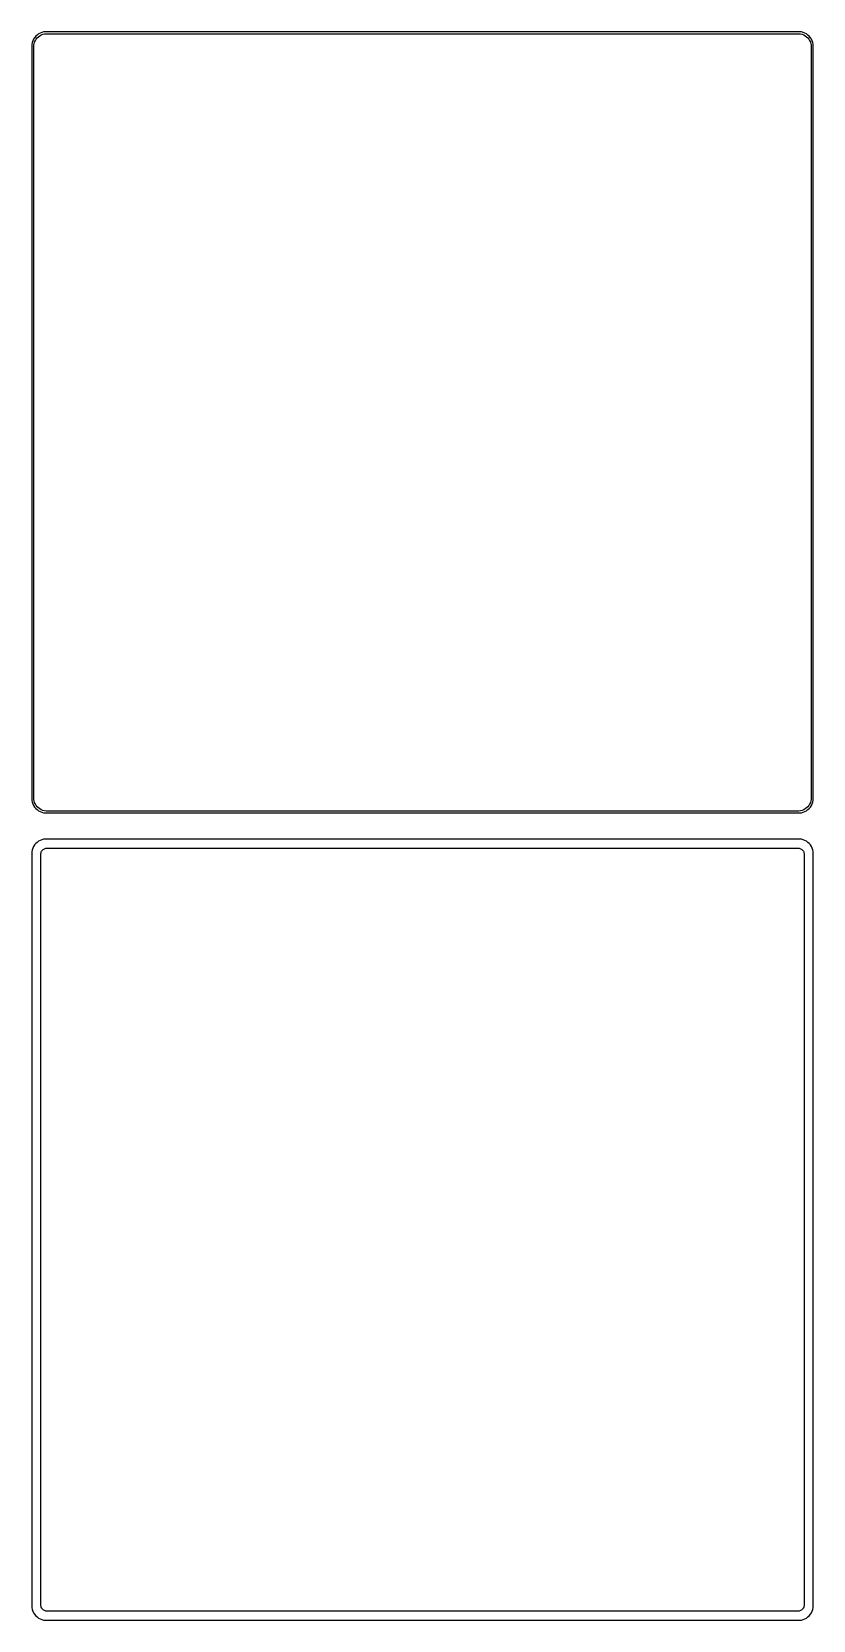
# Model space of a CAD drawing. Header units: metres. Extents: x -135 to 135, y 423 to 972.
import ezdxf

# ---------------------------------------------------------------- set-up
doc = ezdxf.new("R2010")
doc.units = ezdxf.units.M

msp = doc.modelspace()

# ---------------------------------------------------------------- linework, layer by layer
for p, q in [((-131.545, 971.755), (-132.129, 971.524)), ((-130.937, 971.911), (-131.545, 971.755)), ((-130.314, 971.99), (-130.937, 971.911)), ((130.314, 971.99), (-130.314, 971.99)), ((130.937, 971.911), (130.314, 971.99)), ((131.545, 971.755), (130.937, 971.911)), ((132.129, 971.524), (131.545, 971.755)), ((-134.961, 967.627), (-135, 967)), ((-135, 967), (-135, 707)), ((-134.843, 968.243), (-134.961, 967.627)), ((-134.649, 968.841), (-134.843, 968.243)), ((-134.382, 969.409), (-134.649, 968.841)), ((-134.045, 969.939), (-134.382, 969.409)), ((-134.328, 966.75), (-134.292, 967.324)), ((-134.328, 707.25), (-134.328, 966.75)), ((-134.292, 967.324), (-134.185, 967.889)), ((-134.185, 967.889), (-134.007, 968.435)), ((-133.645, 970.423), (-134.045, 969.939)), ((-134.007, 968.435), (-133.762, 968.956)), ((-133.762, 968.956), (-133.454, 969.441)), ((-133.187, 970.853), (-133.645, 970.423)), ((-133.454, 969.441), (-133.088, 969.884)), ((-132.679, 971.222), (-133.187, 970.853)), ((-133.088, 969.884), (-132.668, 970.278)), ((-132.129, 971.524), (-132.679, 971.222)), ((-132.668, 970.278), (-132.203, 970.616)), ((-132.203, 970.616), (-131.699, 970.893)), ((-131.699, 970.893), (-131.165, 971.104)), ((-131.165, 971.104), (-130.608, 971.247)), ((-130.608, 971.247), (-130.037, 971.319)), ((-130.037, 971.319), (130.037, 971.319)), ((130.037, 971.319), (130.608, 971.247)), ((130.608, 971.247), (131.165, 971.104)), ((131.165, 971.104), (131.699, 970.893)), ((131.699, 970.893), (132.203, 970.616)), ((132.679, 971.222), (132.129, 971.524)), ((132.203, 970.616), (132.668, 970.278)), ((132.668, 970.278), (133.088, 969.884)), ((133.187, 970.853), (132.679, 971.222)), ((133.088, 969.884), (133.454, 969.441)), ((133.645, 970.423), (133.187, 970.853)), ((133.454, 969.441), (133.762, 968.956)), ((134.045, 969.939), (133.645, 970.423)), ((133.762, 968.956), (134.007, 968.435)), ((134.007, 968.435), (134.185, 967.889)), ((134.382, 969.409), (134.045, 969.939)), ((134.185, 967.889), (134.292, 967.324)), ((134.292, 967.324), (134.328, 966.75)), ((134.328, 966.75), (134.328, 707.25)), ((134.649, 968.841), (134.382, 969.409)), ((134.843, 968.243), (134.649, 968.841)), ((134.961, 967.627), (134.843, 968.243)), ((135, 967), (134.961, 967.627)), ((135, 707), (135, 967)), ((-135, 707), (-134.961, 706.373)), ((-134.961, 706.373), (-134.843, 705.757)), ((-134.843, 705.757), (-134.649, 705.159)), ((-134.649, 705.159), (-134.382, 704.591)), ((-134.382, 704.591), (-134.045, 704.061)), ((-134.292, 706.676), (-134.328, 707.25)), ((-134.185, 706.111), (-134.292, 706.676)), ((-134.007, 705.565), (-134.185, 706.111)), ((-134.045, 704.061), (-133.645, 703.577)), ((-133.762, 705.044), (-134.007, 705.565)), ((-133.454, 704.559), (-133.762, 705.044)), ((-133.645, 703.577), (-133.187, 703.147)), ((-133.088, 704.116), (-133.454, 704.559)), ((-133.187, 703.147), (-132.679, 702.778)), ((-132.668, 703.722), (-133.088, 704.116)), ((-132.679, 702.778), (-132.129, 702.476)), ((-132.203, 703.384), (-132.668, 703.722)), ((-131.699, 703.107), (-132.203, 703.384)), ((-131.165, 702.896), (-131.699, 703.107)), ((-130.608, 702.753), (-131.165, 702.896)), ((-130.037, 702.681), (-130.608, 702.753)), ((130.608, 702.753), (130.037, 702.681)), ((131.165, 702.896), (130.608, 702.753)), ((131.699, 703.107), (131.165, 702.896)), ((132.203, 703.384), (131.699, 703.107)), ((132.129, 702.476), (132.679, 702.778)), ((132.668, 703.722), (132.203, 703.384)), ((133.088, 704.116), (132.668, 703.722)), ((132.679, 702.778), (133.187, 703.147)), ((133.454, 704.559), (133.088, 704.116)), ((133.187, 703.147), (133.645, 703.577)), ((133.762, 705.044), (133.454, 704.559)), ((133.645, 703.577), (134.045, 704.061)), ((134.007, 705.565), (133.762, 705.044)), ((134.185, 706.111), (134.007, 705.565)), ((134.045, 704.061), (134.382, 704.591)), ((134.292, 706.676), (134.185, 706.111)), ((134.328, 707.25), (134.292, 706.676)), ((134.382, 704.591), (134.649, 705.159)), ((134.649, 705.159), (134.843, 705.757)), ((134.843, 705.757), (134.961, 706.373)), ((134.961, 706.373), (135, 707)), ((-132.129, 702.476), (-131.545, 702.245)), ((-131.545, 702.245), (-130.937, 702.089)), ((-130.937, 702.089), (-130.314, 702.01)), ((-130.314, 702.01), (130.314, 702.01)), ((130.037, 702.681), (-130.037, 702.681)), ((130.314, 702.01), (130.937, 702.089)), ((130.937, 702.089), (131.545, 702.245)), ((131.545, 702.245), (132.129, 702.476)), ((-133.187, 691.853), (-133.645, 691.423)), ((-132.679, 692.222), (-133.187, 691.853)), ((-132.129, 692.524), (-132.679, 692.222)), ((-131.545, 692.755), (-132.129, 692.524)), ((-130.937, 692.911), (-131.545, 692.755)), ((-130.314, 692.99), (-130.937, 692.911)), ((130.314, 692.99), (-130.314, 692.99)), ((130.937, 692.911), (130.314, 692.99)), ((131.545, 692.755), (130.937, 692.911)), ((132.129, 692.524), (131.545, 692.755)), ((132.679, 692.222), (132.129, 692.524)), ((133.187, 691.853), (132.679, 692.222)), ((133.645, 691.423), (133.187, 691.853)), ((-134.961, 688.627), (-135, 688)), ((-135, 688), (-135, 428)), ((-134.843, 689.243), (-134.961, 688.627)), ((-134.649, 689.841), (-134.843, 689.243)), ((-134.382, 690.409), (-134.649, 689.841)), ((-134.045, 690.939), (-134.382, 690.409)), ((-133.645, 691.423), (-134.045, 690.939)), ((-131.86, 687.75), (-131.843, 688.014)), ((-131.86, 428.25), (-131.86, 687.75)), ((-131.843, 688.014), (-131.793, 688.275)), ((-131.793, 688.275), (-131.711, 688.527)), ((-131.711, 688.527), (-131.599, 688.766)), ((-131.599, 688.766), (-131.457, 688.99)), ((-131.457, 688.99), (-131.288, 689.194)), ((-131.288, 689.194), (-131.095, 689.376)), ((-131.095, 689.376), (-130.88, 689.531)), ((-130.88, 689.531), (-130.648, 689.659)), ((-130.648, 689.659), (-130.402, 689.756)), ((-130.402, 689.756), (-130.145, 689.822)), ((-130.145, 689.822), (-129.882, 689.855)), ((-129.882, 689.855), (129.882, 689.855)), ((129.882, 689.855), (130.145, 689.822)), ((130.145, 689.822), (130.402, 689.756)), ((130.402, 689.756), (130.648, 689.659)), ((130.648, 689.659), (130.88, 689.531)), ((130.88, 689.531), (131.095, 689.376)), ((131.095, 689.376), (131.288, 689.194)), ((131.288, 689.194), (131.457, 688.99)), ((131.457, 688.99), (131.599, 688.766)), ((131.599, 688.766), (131.711, 688.527)), ((131.711, 688.527), (131.793, 688.275)), ((131.793, 688.275), (131.843, 688.014)), ((131.843, 688.014), (131.86, 687.75)), ((131.86, 687.75), (131.86, 428.25)), ((134.045, 690.939), (133.645, 691.423)), ((134.382, 690.409), (134.045, 690.939)), ((134.649, 689.841), (134.382, 690.409)), ((134.843, 689.243), (134.649, 689.841)), ((134.961, 688.627), (134.843, 689.243)), ((135, 688), (134.961, 688.627)), ((135, 428), (135, 688)), ((-131.843, 427.986), (-131.86, 428.25)), ((131.86, 428.25), (131.843, 427.986)), ((-135, 428), (-134.961, 427.373)), ((-134.961, 427.373), (-134.843, 426.757)), ((-134.843, 426.757), (-134.649, 426.159)), ((-134.649, 426.159), (-134.382, 425.591)), ((-134.382, 425.591), (-134.045, 425.061)), ((-134.045, 425.061), (-133.645, 424.577)), ((-133.645, 424.577), (-133.187, 424.147)), ((-133.187, 424.147), (-132.679, 423.778)), ((-132.679, 423.778), (-132.129, 423.476)), ((-132.129, 423.476), (-131.545, 423.245)), ((-131.793, 427.725), (-131.843, 427.986)), ((-131.711, 427.473), (-131.793, 427.725)), ((-131.599, 427.234), (-131.711, 427.473)), ((-131.457, 427.01), (-131.599, 427.234)), ((-131.545, 423.245), (-130.937, 423.089)), ((-131.288, 426.806), (-131.457, 427.01)), ((-131.095, 426.624), (-131.288, 426.806)), ((-130.88, 426.469), (-131.095, 426.624)), ((-130.937, 423.089), (-130.314, 423.01)), ((-130.648, 426.341), (-130.88, 426.469)), ((-130.402, 426.244), (-130.648, 426.341)), ((-130.145, 426.178), (-130.402, 426.244)), ((-130.314, 423.01), (130.314, 423.01)), ((-129.882, 426.145), (-130.145, 426.178)), ((129.882, 426.145), (-129.882, 426.145)), ((130.145, 426.178), (129.882, 426.145)), ((130.402, 426.244), (130.145, 426.178)), ((130.314, 423.01), (130.937, 423.089)), ((130.648, 426.341), (130.402, 426.244)), ((130.88, 426.469), (130.648, 426.341)), ((131.095, 426.624), (130.88, 426.469)), ((130.937, 423.089), (131.545, 423.245)), ((131.288, 426.806), (131.095, 426.624)), ((131.457, 427.01), (131.288, 426.806)), ((131.599, 427.234), (131.457, 427.01)), ((131.545, 423.245), (132.129, 423.476)), ((131.711, 427.473), (131.599, 427.234)), ((131.793, 427.725), (131.711, 427.473)), ((131.843, 427.986), (131.793, 427.725)), ((132.129, 423.476), (132.679, 423.778)), ((132.679, 423.778), (133.187, 424.147)), ((133.187, 424.147), (133.645, 424.577)), ((133.645, 424.577), (134.045, 425.061)), ((134.045, 425.061), (134.382, 425.591)), ((134.382, 425.591), (134.649, 426.159)), ((134.649, 426.159), (134.843, 426.757)), ((134.843, 426.757), (134.961, 427.373)), ((134.961, 427.373), (135, 428))]:
    msp.add_line(p, q)

doc.saveas('drawing.dxf')
